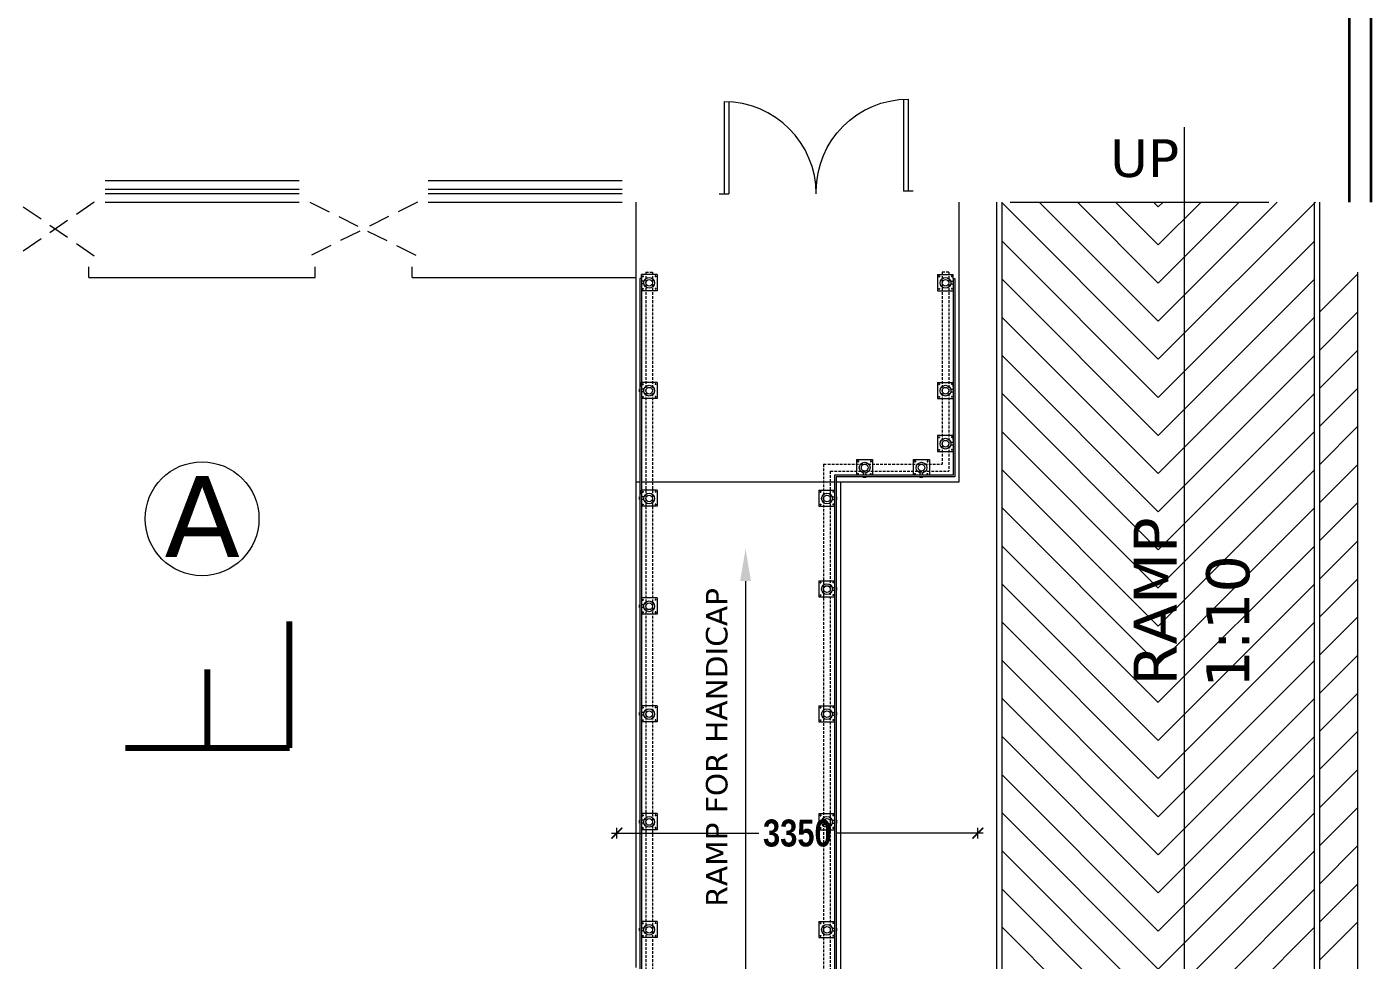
# Model space of a CAD drawing. Header units: millimetres. Extents: x -3092162 to 4513894, y -12317808 to 1849994.
# Drawn here: x -385160 to -372684, y -5842237 to -5833581 of the extents above; entities that cross this region are included whole.
import ezdxf

# ---------------------------------------------------------------- set-up
doc = ezdxf.new("R2010")
doc.units = ezdxf.units.MM
doc.header["$LTSCALE"] = 2
doc.header["$MEASUREMENT"] = 0
doc.linetypes.add('DASHED2', pattern=[0.375, 0.25, -0.125])
doc.layers.add('AEROW', color=7, linetype='Continuous', lineweight=15, true_color=0x0d0d0d)
doc.layers.add('DOT', color=7, linetype='DASHED2', lineweight=0, true_color=0x89067c)
for name, color, linetype, lineweight in [('DETAIL', 240, 'Continuous', 9), ('DIM', 27, 'Continuous', 5), ('DOOR', 27, 'Continuous', 5), ('glass', 5, 'Continuous', 15), ('RAILING', 47, 'Continuous', 13), ('RAMP', 253, 'Continuous', 9), ('SILL', 74, 'Continuous', 9), ('STAIR', 252, 'Continuous', 9), ('TEXT', 7, 'Continuous', 13), ('WAll', 250, 'Continuous', 35)]:
    doc.layers.add(name, color=color, linetype=linetype, lineweight=lineweight)
doc.styles.add('INNER DIM', font='', dxfattribs={"height": 250})
doc.styles.add('style2', font='')
doc.styles.get('INNER DIM').set_extended_font_data('Arial Narrow', bold=True)
doc.styles.get('style2').set_extended_font_data('Verdana')

# ---------------------------------------------------------------- blocks, each defined once
blk = doc.blocks.new('_ArchTick')
at = {"color": 0, "linetype": 'ByBlock', "const_width": 0.15}
blk.add_lwpolyline([(-0.5, -0.5), (0.5, 0.5)], dxfattribs=at)

msp = doc.modelspace()

# ---------------------------------------------------------------- linework, layer by layer
at = {"color": 105, "linetype": 'DASHED2', "lineweight": 0, "ltscale": 50}
for p, q in [((-379415.3, -5835854.9), (-379415.3, -5842344.4)), ((-379415.3, -5835854.9), (-379353.3, -5835854.9)), ((-379353.3, -5835854.9), (-379353.3, -5842370.1)), ((-376665.3, -5835854.9), (-376665.3, -5837638.5)), ((-376603.3, -5835854.9), (-376665.3, -5835854.9)), ((-376603.3, -5835854.9), (-376603.3, -5837700.5)), ((-377765.3, -5837638.5), (-377765.3, -5843027.9)), ((-377765.3, -5837638.5), (-376665.3, -5837638.5)), ((-377703.3, -5837700.5), (-377703.3, -5843053.4)), ((-377703.3, -5837700.5), (-376603.3, -5837700.5))]:
    msp.add_line(p, q, dxfattribs=at)
at = {"layer": 'AEROW', "ltscale": 100}
for p, q in [((-374414.7, -5843529.5), (-374414.7, -5834510.7)), ((-378490, -5838720.9), (-378490, -5842570.7))]:
    msp.add_line(p, q, dxfattribs=at)
msp.add_solid([(-378440, -5838720.9), (-378490, -5838420.9), (-378540, -5838720.9)], dxfattribs=at)
at = {"layer": 'DETAIL', "color": 253, "lineweight": 5, "ltscale": 0.5}
for p, q in [((-379309.3, -5835878), (-379454.3, -5835878)), ((-379454.3, -5835915.5), (-379454.3, -5835878)), ((-379446.8, -5835891), (-379439.8, -5835891)), ((-379446.8, -5835891), (-379446.8, -5835898)), ((-379446.8, -5835898), (-379439.8, -5835898)), ((-379439.8, -5835891), (-379439.8, -5835898)), ((-379321.8, -5835891), (-379328.8, -5835891)), ((-379328.8, -5835891), (-379328.8, -5835898)), ((-379321.8, -5835898), (-379328.8, -5835898)), ((-379321.8, -5835891), (-379321.8, -5835898)), ((-379309.3, -5835878), (-379309.3, -5836028)), ((-376709.3, -5835878), (-376709.3, -5836028)), ((-376709.3, -5835878), (-376564.3, -5835878)), ((-376696.8, -5835891), (-376689.8, -5835891)), ((-376696.8, -5835891), (-376696.8, -5835898)), ((-376696.8, -5835898), (-376689.8, -5835898)), ((-376689.8, -5835891), (-376689.8, -5835898)), ((-376571.8, -5835891), (-376578.8, -5835891)), ((-376578.8, -5835891), (-376578.8, -5835898)), ((-376571.8, -5835898), (-376578.8, -5835898)), ((-376571.8, -5835891), (-376571.8, -5835898)), ((-376564.3, -5835915.5), (-376564.3, -5835878)), ((-379309.3, -5836028), (-379454.3, -5836028)), ((-379446.8, -5836008), (-379439.8, -5836008)), ((-379446.8, -5836008), (-379446.8, -5836015)), ((-379446.8, -5836015), (-379439.8, -5836015)), ((-379439.8, -5836008), (-379439.8, -5836015)), ((-379321.8, -5836008), (-379328.8, -5836008)), ((-379328.8, -5836008), (-379328.8, -5836015)), ((-379321.8, -5836015), (-379328.8, -5836015)), ((-379321.8, -5836008), (-379321.8, -5836015)), ((-376709.3, -5836028), (-376564.3, -5836028)), ((-376696.8, -5836008), (-376689.8, -5836008)), ((-376696.8, -5836008), (-376696.8, -5836015)), ((-376696.8, -5836015), (-376689.8, -5836015)), ((-376689.8, -5836008), (-376689.8, -5836015)), ((-376571.8, -5836008), (-376578.8, -5836008)), ((-376578.8, -5836008), (-376578.8, -5836015)), ((-376571.8, -5836015), (-376578.8, -5836015)), ((-376571.8, -5836008), (-376571.8, -5836015)), ((-379309.3, -5836878), (-379454.3, -5836878)), ((-379454.3, -5836915.5), (-379454.3, -5836878)), ((-379446.8, -5836891), (-379439.8, -5836891)), ((-379446.8, -5836891), (-379446.8, -5836898)), ((-379446.8, -5836898), (-379439.8, -5836898)), ((-379439.8, -5836891), (-379439.8, -5836898)), ((-379321.8, -5836891), (-379328.8, -5836891)), ((-379328.8, -5836891), (-379328.8, -5836898)), ((-379321.8, -5836898), (-379328.8, -5836898)), ((-379321.8, -5836891), (-379321.8, -5836898)), ((-379309.3, -5836878), (-379309.3, -5837028)), ((-376709.3, -5836878), (-376709.3, -5837028)), ((-376709.3, -5836878), (-376564.3, -5836878)), ((-376696.8, -5836891), (-376689.8, -5836891)), ((-376696.8, -5836891), (-376696.8, -5836898)), ((-376696.8, -5836898), (-376689.8, -5836898)), ((-376689.8, -5836891), (-376689.8, -5836898)), ((-376571.8, -5836891), (-376578.8, -5836891)), ((-376578.8, -5836891), (-376578.8, -5836898)), ((-376571.8, -5836898), (-376578.8, -5836898)), ((-376571.8, -5836891), (-376571.8, -5836898)), ((-376564.3, -5836915.5), (-376564.3, -5836878)), ((-379309.3, -5837028), (-379454.3, -5837028)), ((-379446.8, -5837008), (-379439.8, -5837008)), ((-379446.8, -5837008), (-379446.8, -5837015)), ((-379446.8, -5837015), (-379439.8, -5837015)), ((-379439.8, -5837008), (-379439.8, -5837015)), ((-379321.8, -5837008), (-379328.8, -5837008)), ((-379328.8, -5837008), (-379328.8, -5837015)), ((-379321.8, -5837015), (-379328.8, -5837015)), ((-379321.8, -5837008), (-379321.8, -5837015)), ((-376709.3, -5837028), (-376564.3, -5837028)), ((-376696.8, -5837008), (-376689.8, -5837008)), ((-376696.8, -5837008), (-376696.8, -5837015)), ((-376696.8, -5837015), (-376689.8, -5837015)), ((-376689.8, -5837008), (-376689.8, -5837015)), ((-376571.8, -5837008), (-376578.8, -5837008)), ((-376578.8, -5837008), (-376578.8, -5837015)), ((-376571.8, -5837015), (-376578.8, -5837015)), ((-376571.8, -5837008), (-376571.8, -5837015)), ((-376709.3, -5837369.5), (-376709.3, -5837519.5)), ((-376709.3, -5837369.5), (-376564.3, -5837369.5)), ((-376564.3, -5837407), (-376564.3, -5837369.5)), ((-376696.8, -5837382.5), (-376689.8, -5837382.5)), ((-376696.8, -5837382.5), (-376696.8, -5837389.5)), ((-376696.8, -5837389.5), (-376689.8, -5837389.5)), ((-376689.8, -5837382.5), (-376689.8, -5837389.5)), ((-376571.8, -5837382.5), (-376578.8, -5837382.5)), ((-376578.8, -5837382.5), (-376578.8, -5837389.5)), ((-376571.8, -5837389.5), (-376578.8, -5837389.5)), ((-376571.8, -5837382.5), (-376571.8, -5837389.5)), ((-377461.8, -5837594.5), (-377311.8, -5837594.5)), ((-377461.8, -5837594.5), (-377461.8, -5837739.5)), ((-377448.8, -5837607), (-377448.8, -5837614)), ((-377448.8, -5837607), (-377441.8, -5837607)), ((-377448.8, -5837614), (-377441.8, -5837614)), ((-377441.8, -5837607), (-377441.8, -5837614)), ((-377331.8, -5837607), (-377331.8, -5837614)), ((-377331.8, -5837607), (-377324.8, -5837607)), ((-377331.8, -5837614), (-377324.8, -5837614)), ((-377324.8, -5837607), (-377324.8, -5837614)), ((-377311.8, -5837594.5), (-377311.8, -5837739.5)), ((-376934.3, -5837594.5), (-376784.3, -5837594.5)), ((-376934.3, -5837594.5), (-376934.3, -5837739.5)), ((-376921.3, -5837607), (-376921.3, -5837614)), ((-376921.3, -5837607), (-376914.3, -5837607)), ((-376921.3, -5837614), (-376914.3, -5837614)), ((-376914.3, -5837607), (-376914.3, -5837614)), ((-376804.3, -5837607), (-376804.3, -5837614)), ((-376804.3, -5837607), (-376797.3, -5837607)), ((-376804.3, -5837614), (-376797.3, -5837614)), ((-376797.3, -5837607), (-376797.3, -5837614)), ((-376784.3, -5837594.5), (-376784.3, -5837739.5)), ((-376709.3, -5837519.5), (-376564.3, -5837519.5)), ((-376696.8, -5837499.5), (-376689.8, -5837499.5)), ((-376696.8, -5837499.5), (-376696.8, -5837506.5)), ((-376696.8, -5837506.5), (-376689.8, -5837506.5)), ((-376689.8, -5837499.5), (-376689.8, -5837506.5)), ((-376571.8, -5837499.5), (-376578.8, -5837499.5)), ((-376578.8, -5837499.5), (-376578.8, -5837506.5)), ((-376571.8, -5837506.5), (-376578.8, -5837506.5)), ((-376571.8, -5837499.5), (-376571.8, -5837506.5)), ((-377448.8, -5837732), (-377448.8, -5837725)), ((-377448.8, -5837725), (-377441.8, -5837725)), ((-377448.8, -5837732), (-377441.8, -5837732)), ((-377441.8, -5837732), (-377441.8, -5837725)), ((-377331.8, -5837732), (-377331.8, -5837725)), ((-377331.8, -5837725), (-377324.8, -5837725)), ((-377331.8, -5837732), (-377324.8, -5837732)), ((-377324.8, -5837732), (-377324.8, -5837725)), ((-376921.3, -5837732), (-376921.3, -5837725)), ((-376921.3, -5837725), (-376914.3, -5837725)), ((-376921.3, -5837732), (-376914.3, -5837732)), ((-376914.3, -5837732), (-376914.3, -5837725)), ((-376804.3, -5837732), (-376804.3, -5837725)), ((-376804.3, -5837725), (-376797.3, -5837725)), ((-376804.3, -5837732), (-376797.3, -5837732)), ((-376797.3, -5837732), (-376797.3, -5837725)), ((-379309.3, -5837878), (-379454.3, -5837878)), ((-379454.3, -5837915.5), (-379454.3, -5837878)), ((-379446.8, -5837891), (-379439.8, -5837891)), ((-379446.8, -5837891), (-379446.8, -5837898)), ((-379446.8, -5837898), (-379439.8, -5837898)), ((-379439.8, -5837891), (-379439.8, -5837898)), ((-379321.8, -5837891), (-379328.8, -5837891)), ((-379328.8, -5837891), (-379328.8, -5837898)), ((-379321.8, -5837898), (-379328.8, -5837898)), ((-379321.8, -5837891), (-379321.8, -5837898)), ((-379309.3, -5837878), (-379309.3, -5838028)), ((-377809.3, -5837878), (-377809.3, -5838028)), ((-377809.3, -5837878), (-377664.3, -5837878)), ((-377796.8, -5837891), (-377789.8, -5837891)), ((-377796.8, -5837891), (-377796.8, -5837898)), ((-377796.8, -5837898), (-377789.8, -5837898)), ((-377789.8, -5837891), (-377789.8, -5837898)), ((-377671.8, -5837891), (-377678.8, -5837891)), ((-377678.8, -5837891), (-377678.8, -5837898)), ((-377671.8, -5837898), (-377678.8, -5837898)), ((-377671.8, -5837891), (-377671.8, -5837898)), ((-377664.3, -5837878), (-377664.3, -5837915.5)), ((-379309.3, -5838028), (-379454.3, -5838028)), ((-379446.8, -5838008), (-379439.8, -5838008)), ((-379446.8, -5838008), (-379446.8, -5838015)), ((-379446.8, -5838015), (-379439.8, -5838015)), ((-379439.8, -5838008), (-379439.8, -5838015)), ((-379321.8, -5838008), (-379328.8, -5838008)), ((-379328.8, -5838008), (-379328.8, -5838015)), ((-379321.8, -5838015), (-379328.8, -5838015)), ((-379321.8, -5838008), (-379321.8, -5838015)), ((-377809.3, -5838028), (-377664.3, -5838028)), ((-377796.8, -5838008), (-377789.8, -5838008)), ((-377796.8, -5838008), (-377796.8, -5838015)), ((-377796.8, -5838015), (-377789.8, -5838015)), ((-377789.8, -5838008), (-377789.8, -5838015)), ((-377671.8, -5838008), (-377678.8, -5838008)), ((-377678.8, -5838008), (-377678.8, -5838015)), ((-377671.8, -5838015), (-377678.8, -5838015)), ((-377671.8, -5838008), (-377671.8, -5838015)), ((-377809.3, -5838718), (-377809.3, -5838868)), ((-377809.3, -5838718), (-377664.3, -5838718)), ((-377796.8, -5838731), (-377789.8, -5838731)), ((-377796.8, -5838731), (-377796.8, -5838738)), ((-377796.8, -5838738), (-377789.8, -5838738)), ((-377789.8, -5838731), (-377789.8, -5838738)), ((-377671.8, -5838731), (-377678.8, -5838731)), ((-377678.8, -5838731), (-377678.8, -5838738)), ((-377671.8, -5838738), (-377678.8, -5838738)), ((-377671.8, -5838731), (-377671.8, -5838738)), ((-377796.8, -5838848), (-377789.8, -5838848)), ((-377796.8, -5838848), (-377796.8, -5838855)), ((-377796.8, -5838855), (-377789.8, -5838855)), ((-377789.8, -5838848), (-377789.8, -5838855)), ((-377671.8, -5838848), (-377678.8, -5838848)), ((-377678.8, -5838848), (-377678.8, -5838855)), ((-377671.8, -5838855), (-377678.8, -5838855)), ((-377671.8, -5838848), (-377671.8, -5838855)), ((-379309.3, -5838878), (-379454.3, -5838878)), ((-379446.8, -5838891), (-379439.8, -5838891)), ((-379446.8, -5838891), (-379446.8, -5838898)), ((-379446.8, -5838898), (-379439.8, -5838898)), ((-379439.8, -5838891), (-379439.8, -5838898)), ((-379321.8, -5838891), (-379328.8, -5838891)), ((-379328.8, -5838891), (-379328.8, -5838898)), ((-379321.8, -5838898), (-379328.8, -5838898)), ((-379321.8, -5838891), (-379321.8, -5838898)), ((-379309.3, -5838878), (-379309.3, -5839028)), ((-377809.3, -5838868), (-377664.3, -5838868)), ((-379309.3, -5839028), (-379454.3, -5839028)), ((-379446.8, -5839008), (-379439.8, -5839008)), ((-379446.8, -5839008), (-379446.8, -5839015)), ((-379446.8, -5839015), (-379439.8, -5839015)), ((-379439.8, -5839008), (-379439.8, -5839015)), ((-379321.8, -5839008), (-379328.8, -5839008)), ((-379328.8, -5839008), (-379328.8, -5839015)), ((-379321.8, -5839015), (-379328.8, -5839015)), ((-379321.8, -5839008), (-379321.8, -5839015)), ((-379309.3, -5839878), (-379454.3, -5839878)), ((-379446.8, -5839891), (-379439.8, -5839891)), ((-379446.8, -5839891), (-379446.8, -5839898)), ((-379446.8, -5839898), (-379439.8, -5839898)), ((-379439.8, -5839891), (-379439.8, -5839898)), ((-379321.8, -5839891), (-379328.8, -5839891)), ((-379328.8, -5839891), (-379328.8, -5839898)), ((-379321.8, -5839898), (-379328.8, -5839898)), ((-379321.8, -5839891), (-379321.8, -5839898)), ((-379309.3, -5839878), (-379309.3, -5840028)), ((-377809.3, -5839878), (-377809.3, -5840028)), ((-377809.3, -5839878), (-377664.3, -5839878)), ((-377796.8, -5839891), (-377789.8, -5839891)), ((-377796.8, -5839891), (-377796.8, -5839898)), ((-377796.8, -5839898), (-377789.8, -5839898)), ((-377789.8, -5839891), (-377789.8, -5839898)), ((-377671.8, -5839891), (-377678.8, -5839891)), ((-377678.8, -5839891), (-377678.8, -5839898)), ((-377671.8, -5839898), (-377678.8, -5839898)), ((-377671.8, -5839891), (-377671.8, -5839898)), ((-379309.3, -5840028), (-379454.3, -5840028)), ((-379446.8, -5840008), (-379439.8, -5840008)), ((-379446.8, -5840008), (-379446.8, -5840015)), ((-379446.8, -5840015), (-379439.8, -5840015)), ((-379439.8, -5840008), (-379439.8, -5840015)), ((-379321.8, -5840008), (-379328.8, -5840008)), ((-379328.8, -5840008), (-379328.8, -5840015)), ((-379321.8, -5840015), (-379328.8, -5840015)), ((-379321.8, -5840008), (-379321.8, -5840015)), ((-377809.3, -5840028), (-377664.3, -5840028)), ((-377796.8, -5840008), (-377789.8, -5840008)), ((-377796.8, -5840008), (-377796.8, -5840015)), ((-377796.8, -5840015), (-377789.8, -5840015)), ((-377789.8, -5840008), (-377789.8, -5840015)), ((-377671.8, -5840008), (-377678.8, -5840008)), ((-377678.8, -5840008), (-377678.8, -5840015)), ((-377671.8, -5840015), (-377678.8, -5840015)), ((-377671.8, -5840008), (-377671.8, -5840015)), ((-379309.3, -5840878), (-379454.3, -5840878)), ((-379446.8, -5840891), (-379439.8, -5840891)), ((-379446.8, -5840891), (-379446.8, -5840898)), ((-379446.8, -5840898), (-379439.8, -5840898)), ((-379439.8, -5840891), (-379439.8, -5840898)), ((-379321.8, -5840891), (-379328.8, -5840891)), ((-379328.8, -5840891), (-379328.8, -5840898)), ((-379321.8, -5840898), (-379328.8, -5840898)), ((-379321.8, -5840891), (-379321.8, -5840898)), ((-379309.3, -5840878), (-379309.3, -5841028)), ((-377809.3, -5840878), (-377809.3, -5841028)), ((-377809.3, -5840878), (-377664.3, -5840878)), ((-377796.8, -5840891), (-377789.8, -5840891)), ((-377796.8, -5840891), (-377796.8, -5840898)), ((-377796.8, -5840898), (-377789.8, -5840898)), ((-377789.8, -5840891), (-377789.8, -5840898)), ((-377671.8, -5840891), (-377678.8, -5840891)), ((-377678.8, -5840891), (-377678.8, -5840898)), ((-377671.8, -5840898), (-377678.8, -5840898)), ((-377671.8, -5840891), (-377671.8, -5840898)), ((-379309.3, -5841028), (-379454.3, -5841028)), ((-379446.8, -5841008), (-379439.8, -5841008)), ((-379446.8, -5841008), (-379446.8, -5841015)), ((-379446.8, -5841015), (-379439.8, -5841015)), ((-379439.8, -5841008), (-379439.8, -5841015)), ((-379321.8, -5841008), (-379328.8, -5841008)), ((-379328.8, -5841008), (-379328.8, -5841015)), ((-379321.8, -5841015), (-379328.8, -5841015)), ((-379321.8, -5841008), (-379321.8, -5841015)), ((-377809.3, -5841028), (-377664.3, -5841028)), ((-377796.8, -5841008), (-377789.8, -5841008)), ((-377796.8, -5841008), (-377796.8, -5841015)), ((-377796.8, -5841015), (-377789.8, -5841015)), ((-377789.8, -5841008), (-377789.8, -5841015)), ((-377671.8, -5841008), (-377678.8, -5841008)), ((-377678.8, -5841008), (-377678.8, -5841015)), ((-377671.8, -5841015), (-377678.8, -5841015)), ((-377671.8, -5841008), (-377671.8, -5841015)), ((-379309.3, -5841878), (-379454.3, -5841878)), ((-379446.8, -5841891), (-379439.8, -5841891)), ((-379446.8, -5841891), (-379446.8, -5841898)), ((-379446.8, -5841898), (-379439.8, -5841898)), ((-379439.8, -5841891), (-379439.8, -5841898)), ((-379321.8, -5841891), (-379328.8, -5841891)), ((-379328.8, -5841891), (-379328.8, -5841898)), ((-379321.8, -5841898), (-379328.8, -5841898)), ((-379321.8, -5841891), (-379321.8, -5841898)), ((-379309.3, -5841878), (-379309.3, -5842028)), ((-377809.3, -5841878), (-377809.3, -5842028)), ((-377809.3, -5841878), (-377664.3, -5841878)), ((-377796.8, -5841891), (-377789.8, -5841891)), ((-377796.8, -5841891), (-377796.8, -5841898)), ((-377796.8, -5841898), (-377789.8, -5841898)), ((-377789.8, -5841891), (-377789.8, -5841898)), ((-377671.8, -5841891), (-377678.8, -5841891)), ((-377678.8, -5841891), (-377678.8, -5841898)), ((-377671.8, -5841898), (-377678.8, -5841898)), ((-377671.8, -5841891), (-377671.8, -5841898)), ((-379309.3, -5842028), (-379454.3, -5842028)), ((-379446.8, -5842008), (-379439.8, -5842008)), ((-379446.8, -5842008), (-379446.8, -5842015)), ((-379446.8, -5842015), (-379439.8, -5842015)), ((-379439.8, -5842008), (-379439.8, -5842015)), ((-379321.8, -5842008), (-379328.8, -5842008)), ((-379328.8, -5842008), (-379328.8, -5842015)), ((-379321.8, -5842015), (-379328.8, -5842015)), ((-379321.8, -5842008), (-379321.8, -5842015)), ((-377809.3, -5842028), (-377664.3, -5842028)), ((-377796.8, -5842008), (-377789.8, -5842008)), ((-377796.8, -5842008), (-377796.8, -5842015)), ((-377796.8, -5842015), (-377789.8, -5842015)), ((-377789.8, -5842008), (-377789.8, -5842015)), ((-377671.8, -5842008), (-377678.8, -5842008)), ((-377678.8, -5842008), (-377678.8, -5842015)), ((-377671.8, -5842015), (-377678.8, -5842015)), ((-377671.8, -5842008), (-377671.8, -5842015))]:
    msp.add_line(p, q, dxfattribs=at)
at = {"layer": 'DIM', "lineweight": 80, "ltscale": 100}
for p, q in [((-382723.2, -5840269.3), (-382723.2, -5839096.3)), ((-383484.2, -5840269.3), (-383484.2, -5839541.8)), ((-384245.2, -5840269.3), (-382723.2, -5840269.3))]:
    msp.add_line(p, q, dxfattribs=at)
at = {"layer": 'DIM', "ltscale": 100}
msp.add_circle((-383533.8, -5838143.5), 528, dxfattribs=at)
at = {"layer": 'DOOR', "ltscale": 200}
for p, q in [((-376979.3, -5834251.2), (-376979.3, -5835106.2)), ((-378689.3, -5834275.4), (-378689.3, -5835130.4)), ((-378644.3, -5834276.6), (-378644.3, -5835130.4)), ((-377024.3, -5834252.4), (-377024.3, -5835106.2)), ((-376934.3, -5835106.2), (-377024.3, -5835106.2)), ((-378734.3, -5835130.4), (-378644.3, -5835130.4))]:
    msp.add_line(p, q, dxfattribs=at)
at = {"layer": 'DOT', "ltscale": 400}
for p, q in [((-384534.3, -5835206.2), (-385259.3, -5835706.2)), ((-384534.3, -5835706.2), (-385259.3, -5835206.2)), ((-381534.3, -5835206.2), (-382534.3, -5835706.2)), ((-382534.3, -5835206.2), (-381534.3, -5835706.2))]:
    msp.add_line(p, q, dxfattribs=at)
at = {"layer": 'glass', "ltscale": 100}
for p, q in [((-384434.3, -5835086.2), (-382634.3, -5835086.2)), ((-381434.3, -5835086.2), (-379634.3, -5835086.2)), ((-384434.3, -5835126.2), (-382634.3, -5835126.2)), ((-381434.3, -5835126.2), (-379634.3, -5835126.2))]:
    msp.add_line(p, q, dxfattribs=at)
at = {"layer": 'RAILING', "ltscale": 100}
for p, q in [((-379470.3, -5835915.5), (-379470.3, -5842321.6)), ((-379454.3, -5835915.5), (-379470.3, -5835915.5)), ((-379454.3, -5835915.5), (-379454.3, -5842328.2)), ((-376564.3, -5835915.5), (-376564.3, -5837739.5)), ((-376564.3, -5835915.5), (-376548.3, -5835915.5)), ((-376548.3, -5835915.5), (-376548.3, -5837755.5)), ((-376564.3, -5837739.5), (-377664.3, -5837739.5)), ((-377664.3, -5837739.5), (-377664.3, -5843069.7)), ((-377648.3, -5837755.5), (-377648.3, -5843076.3)), ((-376548.3, -5837755.5), (-377648.3, -5837755.5)), ((-379734.3, -5841060), (-378365.5, -5841060)), ((-379684.3, -5841110), (-379684.3, -5841010)), ((-376284.3, -5841060), (-377653.1, -5841060)), ((-376334.3, -5841110), (-376334.3, -5841010))]:
    msp.add_line(p, q, dxfattribs=at)
at = {"layer": 'RAILING', "ltscale": 0.5}
for p, q in [((-379437.3, -5835940.5), (-379454.3, -5835940.5)), ((-379437.3, -5835965.5), (-379454.3, -5835965.5)), ((-376581.3, -5835940.5), (-376564.3, -5835940.5)), ((-376581.3, -5835965.5), (-376564.3, -5835965.5)), ((-376548.3, -5835940.5), (-376544.3, -5835940.5)), ((-376548.3, -5835965.5), (-376544.3, -5835965.5)), ((-376544.3, -5835965.5), (-376544.3, -5835940.5)), ((-379470.3, -5836940.5), (-379474.3, -5836940.5)), ((-379474.3, -5836965.5), (-379474.3, -5836940.5)), ((-379470.3, -5836965.5), (-379474.3, -5836965.5)), ((-379437.3, -5836940.5), (-379454.3, -5836940.5)), ((-379437.3, -5836965.5), (-379454.3, -5836965.5)), ((-376581.3, -5836940.5), (-376564.3, -5836940.5)), ((-376581.3, -5836965.5), (-376564.3, -5836965.5)), ((-376548.3, -5836940.5), (-376544.3, -5836940.5)), ((-376548.3, -5836965.5), (-376544.3, -5836965.5)), ((-376544.3, -5836965.5), (-376544.3, -5836940.5)), ((-376581.3, -5837432), (-376564.3, -5837432)), ((-376581.3, -5837457), (-376564.3, -5837457)), ((-376548.3, -5837432), (-376544.3, -5837432)), ((-376548.3, -5837457), (-376544.3, -5837457)), ((-376544.3, -5837457), (-376544.3, -5837432)), ((-377399.3, -5837722.5), (-377399.3, -5837739.5)), ((-377374.3, -5837722.5), (-377374.3, -5837739.5)), ((-376871.8, -5837722.5), (-376871.8, -5837739.5)), ((-376846.8, -5837722.5), (-376846.8, -5837739.5)), ((-377399.3, -5837755.5), (-377399.3, -5837759.5)), ((-377374.3, -5837759.5), (-377399.3, -5837759.5)), ((-377374.3, -5837755.5), (-377374.3, -5837759.5)), ((-376871.8, -5837755.5), (-376871.8, -5837759.5)), ((-376846.8, -5837759.5), (-376871.8, -5837759.5)), ((-376846.8, -5837755.5), (-376846.8, -5837759.5)), ((-379470.3, -5837940.5), (-379474.3, -5837940.5)), ((-379474.3, -5837965.5), (-379474.3, -5837940.5)), ((-379470.3, -5837965.5), (-379474.3, -5837965.5)), ((-379437.3, -5837940.5), (-379454.3, -5837940.5)), ((-379437.3, -5837965.5), (-379454.3, -5837965.5)), ((-377681.3, -5837940.5), (-377664.3, -5837940.5)), ((-377681.3, -5837965.5), (-377664.3, -5837965.5)), ((-377648.3, -5837940.5), (-377644.3, -5837940.5)), ((-377648.3, -5837965.5), (-377644.3, -5837965.5)), ((-377644.3, -5837965.5), (-377644.3, -5837940.5)), ((-377681.3, -5838780.5), (-377664.3, -5838780.5)), ((-377681.3, -5838805.5), (-377664.3, -5838805.5)), ((-377648.3, -5838780.5), (-377644.3, -5838780.5)), ((-377648.3, -5838805.5), (-377644.3, -5838805.5)), ((-377644.3, -5838805.5), (-377644.3, -5838780.5)), ((-379470.3, -5838940.5), (-379474.3, -5838940.5)), ((-379474.3, -5838965.5), (-379474.3, -5838940.5)), ((-379470.3, -5838965.5), (-379474.3, -5838965.5)), ((-379437.3, -5838940.5), (-379454.3, -5838940.5)), ((-379437.3, -5838965.5), (-379454.3, -5838965.5)), ((-379470.3, -5839940.5), (-379474.3, -5839940.5)), ((-379474.3, -5839965.5), (-379474.3, -5839940.5)), ((-379470.3, -5839965.5), (-379474.3, -5839965.5)), ((-379437.3, -5839940.5), (-379454.3, -5839940.5)), ((-379437.3, -5839965.5), (-379454.3, -5839965.5)), ((-377681.3, -5839940.5), (-377664.3, -5839940.5)), ((-377681.3, -5839965.5), (-377664.3, -5839965.5)), ((-377648.3, -5839940.5), (-377644.3, -5839940.5)), ((-377648.3, -5839965.5), (-377644.3, -5839965.5)), ((-377644.3, -5839965.5), (-377644.3, -5839940.5)), ((-379470.3, -5840940.5), (-379474.3, -5840940.5)), ((-379474.3, -5840965.5), (-379474.3, -5840940.5)), ((-379470.3, -5840965.5), (-379474.3, -5840965.5)), ((-379437.3, -5840940.5), (-379454.3, -5840940.5)), ((-379437.3, -5840965.5), (-379454.3, -5840965.5)), ((-377681.3, -5840940.5), (-377664.3, -5840940.5)), ((-377681.3, -5840965.5), (-377664.3, -5840965.5)), ((-377648.3, -5840940.5), (-377644.3, -5840940.5)), ((-377648.3, -5840965.5), (-377644.3, -5840965.5)), ((-377644.3, -5840965.5), (-377644.3, -5840940.5)), ((-379470.3, -5841940.5), (-379474.3, -5841940.5)), ((-379474.3, -5841965.5), (-379474.3, -5841940.5)), ((-379470.3, -5841965.5), (-379474.3, -5841965.5)), ((-379437.3, -5841940.5), (-379454.3, -5841940.5)), ((-379437.3, -5841965.5), (-379454.3, -5841965.5)), ((-377681.3, -5841940.5), (-377664.3, -5841940.5)), ((-377681.3, -5841965.5), (-377664.3, -5841965.5)), ((-377648.3, -5841940.5), (-377644.3, -5841940.5)), ((-377648.3, -5841965.5), (-377644.3, -5841965.5)), ((-377644.3, -5841965.5), (-377644.3, -5841940.5))]:
    msp.add_line(p, q, dxfattribs=at)
for centre, radius in [((-379384.3, -5835955.5), 50), ((-379384.3, -5835955.5), 31), ((-376634.3, -5835955.5), 50), ((-376634.3, -5835955.5), 31), ((-379384.3, -5836955.5), 50), ((-379384.3, -5836955.5), 31), ((-376634.3, -5836955.5), 50), ((-376634.3, -5836955.5), 31), ((-376634.3, -5837447), 50), ((-376634.3, -5837447), 31), ((-377384.3, -5837669.5), 50), ((-376856.8, -5837669.5), 50), ((-377384.3, -5837669.5), 31), ((-376856.8, -5837669.5), 31), ((-379384.3, -5837955.5), 50), ((-379384.3, -5837955.5), 31), ((-377734.3, -5837955.5), 50), ((-377734.3, -5837955.5), 31), ((-377734.3, -5838795.5), 50), ((-377734.3, -5838795.5), 31), ((-379384.3, -5838955.5), 50), ((-379384.3, -5838955.5), 31), ((-379384.3, -5839955.5), 50), ((-379384.3, -5839955.5), 31), ((-377734.3, -5839955.5), 50), ((-377734.3, -5839955.5), 31), ((-379384.3, -5840955.5), 50), ((-379384.3, -5840955.5), 31), ((-377734.3, -5840955.5), 50), ((-377734.3, -5840955.5), 31), ((-379384.3, -5841955.5), 50), ((-379384.3, -5841955.5), 31), ((-377734.3, -5841955.5), 50), ((-377734.3, -5841955.5), 31)]:
    msp.add_circle(centre, radius, dxfattribs=at)
for centre, start, end in [((-379437.3, -5835953), 66.47811, 90), ((-379437.3, -5835953), 270, 288.12063), ((-376581.3, -5835953), 90, 113.52189), ((-376581.3, -5835953), 251.87937, 270), ((-379437.3, -5836953), 66.47811, 90), ((-379437.3, -5836953), 270, 288.12063), ((-376581.3, -5836953), 90, 113.52189), ((-376581.3, -5836953), 251.87937, 270), ((-376581.3, -5837444.5), 90, 113.52189), ((-376581.3, -5837444.5), 251.87937, 270), ((-377386.8, -5837722.5), 156.47811, 180), ((-377386.8, -5837722.5), 0, 18.12063), ((-376859.3, -5837722.5), 156.47811, 180), ((-376859.3, -5837722.5), 0, 18.12063), ((-379437.3, -5837953), 66.47811, 90), ((-379437.3, -5837953), 270, 288.12063), ((-377681.3, -5837953), 90, 113.52189), ((-377681.3, -5837953), 251.87937, 270), ((-377681.3, -5838793), 90, 113.52189), ((-377681.3, -5838793), 251.87937, 270), ((-379437.3, -5838953), 66.47811, 90), ((-379437.3, -5838953), 270, 288.12063), ((-379437.3, -5839953), 66.47811, 90), ((-379437.3, -5839953), 270, 288.12063), ((-377681.3, -5839953), 90, 113.52189), ((-377681.3, -5839953), 251.87937, 270), ((-379437.3, -5840953), 66.47811, 90), ((-379437.3, -5840953), 270, 288.12063), ((-377681.3, -5840953), 90, 113.52189), ((-377681.3, -5840953), 251.87937, 270), ((-379437.3, -5841953), 66.47811, 90), ((-379437.3, -5841953), 270, 288.12063), ((-377681.3, -5841953), 90, 113.52189), ((-377681.3, -5841953), 251.87937, 270)]:
    msp.add_arc(centre, 12.5, start, end, dxfattribs=at)
at = {"layer": 'RAMP', "ltscale": 100}
for p, q in [((-379509.3, -5835206.2), (-379509.3, -5842305.5)), ((-376509.3, -5835206.2), (-376509.3, -5837804.6)), ((-376509.3, -5835206.2), (-376509.3, -5837805.5)), ((-376159.3, -5844802.8), (-376159.3, -5835206.2)), ((-376109.3, -5844834.7), (-376109.3, -5835206.2)), ((-374659.3, -5836664.4), (-376109.3, -5835214.4)), ((-376034.3, -5835206.2), (-373633.9, -5835206.2)), ((-374659.3, -5836310.9), (-375764, -5835206.2)), ((-374659.3, -5835957.3), (-375410.5, -5835206.2)), ((-374659.3, -5835603.8), (-375056.9, -5835206.2)), ((-374659.3, -5835250.2), (-374703.4, -5835206.2)), ((-374659.3, -5835250), (-374615.6, -5835206.2)), ((-374659.3, -5835603.5), (-374262, -5835206.2)), ((-374659.3, -5835957.1), (-373908.5, -5835206.2)), ((-374659.3, -5836310.6), (-373554.9, -5835206.2)), ((-374659.3, -5836664.2), (-373201.4, -5835206.2)), ((-373209.3, -5846687.4), (-373209.3, -5835206.2)), ((-373159.3, -5846719.3), (-373159.3, -5835206.2)), ((-374659.3, -5837018), (-376109.3, -5835568)), ((-374659.3, -5837017.7), (-373209.3, -5835567.7)), ((-372809.3, -5835856.2), (-372809.3, -5846942.9)), ((-374659.3, -5837371.5), (-376109.3, -5835921.5)), ((-374659.3, -5837371.3), (-373209.3, -5835921.3)), ((-373159.3, -5836224.8), (-372809.3, -5835874.8)), ((-373159.3, -5836578.4), (-372809.3, -5836228.4)), ((-374659.3, -5837725.1), (-376109.3, -5836275.1)), ((-374659.3, -5837724.8), (-373209.3, -5836274.8)), ((-373159.3, -5836931.9), (-372809.3, -5836581.9)), ((-374659.3, -5838078.7), (-376109.3, -5836628.7)), ((-374659.3, -5838078.4), (-373209.3, -5836628.4)), ((-374659.3, -5838432.2), (-376109.3, -5836982.2)), ((-374659.3, -5838431.9), (-373209.3, -5836981.9)), ((-373159.3, -5837285.5), (-372809.3, -5836935.5)), ((-374659.3, -5838785.8), (-376109.3, -5837335.8)), ((-374659.3, -5838785.5), (-373209.3, -5837335.5)), ((-373159.3, -5837639), (-372809.3, -5837289)), ((-374659.3, -5839139.3), (-376109.3, -5837689.3)), ((-374659.3, -5839139), (-373209.3, -5837689)), ((-373159.3, -5837992.6), (-372809.3, -5837642.6)), ((-379470.3, -5837805.5), (-379509.3, -5837805.5)), ((-377664.3, -5837805.5), (-379454.3, -5837805.5)), ((-377609.3, -5837805.5), (-377648.3, -5837805.5)), ((-377609.3, -5837805.5), (-377609.3, -5843092.5)), ((-376509.3, -5837805.5), (-377609.3, -5837805.5)), ((-374659.3, -5839492.9), (-376109.3, -5838042.9)), ((-374659.3, -5839492.6), (-373209.3, -5838042.6)), ((-373159.3, -5838346.1), (-372809.3, -5837996.1)), ((-373159.3, -5838699.7), (-372809.3, -5838349.7)), ((-374659.3, -5839846.4), (-376109.3, -5838396.4)), ((-374659.3, -5839846.1), (-373209.3, -5838396.1)), ((-373159.3, -5839053.3), (-372809.3, -5838703.3)), ((-374659.3, -5840200), (-376109.3, -5838750)), ((-374659.3, -5840199.7), (-373209.3, -5838749.7)), ((-374659.3, -5840553.5), (-376109.3, -5839103.5)), ((-374659.3, -5840553.3), (-373209.3, -5839103.3)), ((-373159.3, -5839406.8), (-372809.3, -5839056.8)), ((-374659.3, -5840907.1), (-376109.3, -5839457.1)), ((-374659.3, -5840906.8), (-373209.3, -5839456.8)), ((-373159.3, -5839760.4), (-372809.3, -5839410.4)), ((-374659.3, -5841260.6), (-376109.3, -5839810.6)), ((-374659.3, -5841260.4), (-373209.3, -5839810.4)), ((-373159.3, -5840113.9), (-372809.3, -5839763.9)), ((-374659.3, -5841614.2), (-376109.3, -5840164.2)), ((-374659.3, -5841613.9), (-373209.3, -5840163.9)), ((-373159.3, -5840467.5), (-372809.3, -5840117.5)), ((-373159.3, -5840821), (-372809.3, -5840471)), ((-374659.3, -5841967.7), (-376109.3, -5840517.7)), ((-374659.3, -5841967.5), (-373209.3, -5840517.5)), ((-373159.3, -5841174.6), (-372809.3, -5840824.6)), ((-374659.3, -5842321.3), (-376109.3, -5840871.3)), ((-374659.3, -5842321), (-373209.3, -5840871)), ((-374659.3, -5842674.8), (-376109.3, -5841224.8)), ((-374659.3, -5842674.6), (-373209.3, -5841224.6)), ((-373162.4, -5841531.2), (-372809.3, -5841178.1)), ((-374659.3, -5843028.4), (-376109.3, -5841578.4)), ((-374659.3, -5843028.1), (-373209.3, -5841578.1)), ((-373159.3, -5841881.7), (-372809.3, -5841531.7)), ((-374659.3, -5843382), (-376109.3, -5841932)), ((-374659.3, -5843381.7), (-373209.3, -5841931.7)), ((-373159.3, -5842235.2), (-372809.3, -5841885.2))]:
    msp.add_line(p, q, dxfattribs=at)
at = {"layer": 'SILL', "ltscale": 100}
for p, q in [((-384434.3, -5835006.2), (-382634.3, -5835006.2)), ((-381434.3, -5835006.2), (-379634.3, -5835006.2)), ((-384434.3, -5835206.2), (-382634.3, -5835206.2)), ((-381434.3, -5835206.2), (-379634.3, -5835206.2)), ((-384584.3, -5835906.2), (-384584.3, -5835806.2)), ((-382484.7, -5835906.2), (-382484.7, -5835806.2)), ((-381584.3, -5835906.2), (-381584.3, -5835806.2)), ((-384584.3, -5835906.2), (-382484.7, -5835906.2)), ((-381584.3, -5835906.2), (-379509.3, -5835906.2))]:
    msp.add_line(p, q, dxfattribs=at)
at = {"layer": 'SILL', "ltscale": 200, "extrusion": (0, 0, -1)}
msp.add_ellipse((-376979.3, -5835106.2), major_axis=(604.6, 604.6), ratio=1, start_param=3.9269908, end_param=5.4977871, dxfattribs=at)
at = {"layer": 'SILL', "ltscale": 200}
msp.add_ellipse((-378689.3, -5835130.4), major_axis=(-604.6, 604.6), ratio=1, start_param=3.9269908, end_param=5.4977871, dxfattribs=at)
at = {"layer": 'STAIR', "ltscale": 100}
for p, q in [((-379509.3, -5836915.5), (-379509.3, -5836965.5)), ((-376509.3, -5836915.5), (-376509.3, -5836965.5)), ((-376509.3, -5837407), (-376509.3, -5837457)), ((-379509.3, -5837915.5), (-379509.3, -5837965.5)), ((-379509.3, -5837915.5), (-379509.3, -5838069.3))]:
    msp.add_line(p, q, dxfattribs=at)
at = {"layer": 'WAll', "ltscale": 100}
for p, q in [((-372884.3, -5835206.2), (-372884.3, -5831806.2)), ((-372684.3, -5835206.2), (-372684.3, -5831806.2))]:
    msp.add_line(p, q, dxfattribs=at)

# ---------------------------------------------------------------- block references
at = {"layer": 'RAILING', "ltscale": 100, "xscale": 100, "yscale": 100, "zscale": 100, "rotation": 180}
msp.add_blockref('_ArchTick', (-379684.3, -5841060), dxfattribs=at)
at = {"layer": 'RAILING', "ltscale": 100, "xscale": 100, "yscale": 100, "zscale": 100}
msp.add_blockref('_ArchTick', (-376334.3, -5841060), dxfattribs=at)

# ---------------------------------------------------------------- texts
at = {"layer": 'RAILING', "ltscale": 100, "insert": (-378009.3, -5841060), "char_height": 250, "attachment_point": 5, "style": 'INNER DIM'}
msp.add_mtext('\\A1;3350', dxfattribs=at)
at = {"layer": 'TEXT', "style": 'style2'}
for s, height, p in [('UP', 350, (-375106.6, -5834972.9)), ('A', 750, (-383884.2, -5838498.3))]:
    msp.add_text(s, height=height, dxfattribs=at).set_placement(p)
at = {"layer": 'TEXT', "lineweight": 50, "style": 'style2'}
for s, p in [('RAMP', (-374489.3, -5839690.9)), ('1:10', (-373814.6, -5839711.8))]:
    msp.add_text(s, height=400, rotation=90, dxfattribs=at).set_placement(p)
at = {"layer": 'TEXT', "style": 'style2'}
msp.add_text('RAMP FOR HANDICAP', height=200, rotation=90, dxfattribs=at).set_placement((-378658, -5841741.4))

doc.saveas('drawing.dxf')
